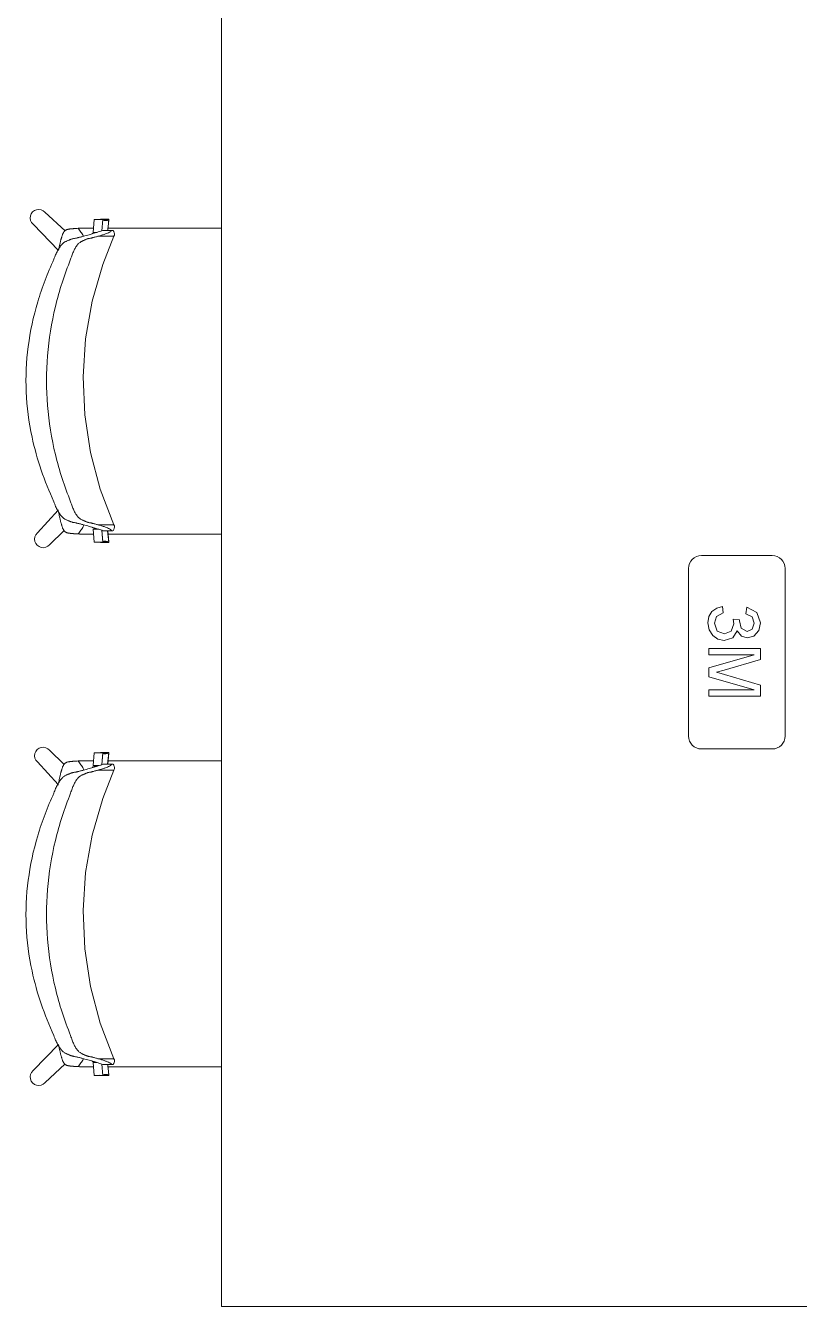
# Model space of a CAD drawing. Header units: millimetres. Extents: x 155927 to 295199, y -4084 to 97293.
# Drawn here: x 190996 to 192197, y 30193 to 32180 of the extents above; entities that cross this region are included whole.
import ezdxf

# ---------------------------------------------------------------- set-up
doc = ezdxf.new("R2010")
doc.units = ezdxf.units.MM
doc.header["$MEASUREMENT"] = 0
doc.layers.add('I-FURN', color=8, linetype='CONTINUOUS', lineweight=9)

msp = doc.modelspace()

# ---------------------------------------------------------------- linework, layer by layer
at = {"layer": 'I-FURN'}
for p, q in [((191299.9, 32192.6), (191299.9, 30192.6)), ((191057.2, 31861.5), (191025.7, 31890.4)), ((191007.5, 31871.7), (191046.9, 31831.1)), ((191100.8, 31859.2), (191102.2, 31879.1)), ((191102.2, 31879.1), (191115.5, 31879.1)), ((191125.2, 31879.5), (191111.9, 31879.5)), ((191115.5, 31879.1), (191114.3, 31861.8)), ((191115.8, 31862.3), (191129.4, 31862.3)), ((191123.2, 31862.3), (191125.2, 31879.5)), ((191123.3, 31862.3), (191125.2, 31878.5)), ((191132.7, 31860.5), (191131.5, 31862.3)), ((191133.5, 31858.4), (191132.7, 31860.5)), ((191106.7, 31859.2), (191100.8, 31859.2)), ((191103.8, 31858.3), (191100.8, 31858.3)), ((191115.6, 31809.2), (191133, 31853.2)), ((191133, 31853.2), (191133.6, 31855)), ((191133.7, 31856.9), (191133.5, 31858.4)), ((191133.6, 31855), (191133.7, 31856.9)), ((191099.1, 31752.5), (191115.6, 31809.2)), ((191088.9, 31694.2), (191099.1, 31752.5)), ((191085.1, 31635.2), (191088.9, 31694.2)), ((191087.7, 31576.1), (191085.1, 31635.2)), ((191096.6, 31517.7), (191087.7, 31576.1)), ((191111.8, 31460.6), (191096.6, 31517.7)), ((191133, 31405.4), (191111.8, 31460.6)), ((191046.4, 31427.9), (191014.2, 31392.7)), ((191133, 31405.4), (191133.6, 31403.6)), ((191133.6, 31403.6), (191133.7, 31401.7)), ((191032.9, 31374.5), (191055.7, 31396.7)), ((191100.8, 31399.4), (191106.7, 31399.4)), ((191102.2, 31378.5), (191100.8, 31398.4)), ((191100.8, 31398.4), (191109.6, 31398.4)), ((191114.2, 31396.8), (191115.5, 31378.5)), ((191114.3, 31396.8), (191115.5, 31379.4)), ((191115.8, 31396.3), (191129.4, 31396.3)), ((191125.2, 31378.2), (191123, 31396.3)), ((191125.2, 31379.1), (191123.2, 31396.3)), ((191132.7, 31398.1), (191131.5, 31396.3)), ((191133.5, 31400.2), (191132.7, 31398.1)), ((191133.7, 31401.7), (191133.5, 31400.2)), ((191115.5, 31378.5), (191102.2, 31378.5)), ((191111.9, 31378.2), (191125.2, 31378.2)), ((192154.9, 31357.6), (192044.9, 31357.6)), ((192024.9, 31337.6), (192024.9, 31077.6)), ((192174.9, 31077.6), (192174.9, 31337.6)), ((192061.3, 31270.8), (192056.6, 31262.9)), ((192068.6, 31276.3), (192061.3, 31270.8)), ((192068.3, 31263.2), (192078.9, 31268.7)), ((192077.7, 31278.8), (192068.6, 31276.3)), ((192078.9, 31268.7), (192077.7, 31278.8)), ((192115.3, 31277.5), (192114.1, 31267.5)), ((192114.1, 31267.5), (192123.5, 31262.6)), ((192131.1, 31269.3), (192115.3, 31277.5)), ((192136.7, 31253.3), (192131.1, 31269.3)), ((192056.6, 31262.9), (192055.1, 31253.2)), ((192055.1, 31253.2), (192056.9, 31242.5)), ((192065.1, 31252.8), (192068.3, 31263.2)), ((192069.5, 31240.6), (192065.1, 31252.8)), ((192095.1, 31252), (192091, 31240.6)), ((192104, 31257.9), (192094, 31259.1)), ((192094, 31259.1), (192095.1, 31252)), ((192103.9, 31256.3), (192104, 31257.9)), ((192106.8, 31244.9), (192103.9, 31256.3)), ((192115.7, 31239.9), (192106.8, 31244.9)), ((192123.5, 31243.5), (192115.7, 31239.9)), ((192123.5, 31262.6), (192126.6, 31253)), ((192126.6, 31253), (192123.5, 31243.5)), ((192133.9, 31241.2), (192136.7, 31253.3)), ((192056.9, 31242.5), (192062.4, 31233.7)), ((192062.4, 31233.7), (192070.6, 31228)), ((192080.6, 31236.1), (192069.5, 31240.6)), ((192070.6, 31228), (192080.4, 31226.1)), ((192080.4, 31226.1), (192093.5, 31229.9)), ((192091, 31240.6), (192080.6, 31236.1)), ((192093.5, 31229.9), (192100.3, 31240.8)), ((192100.3, 31240.8), (192107, 31232.6)), ((192107, 31232.6), (192116.2, 31229.8)), ((192116.2, 31229.8), (192126.4, 31232.8)), ((192126.4, 31232.8), (192133.9, 31241.2)), ((192056.3, 31213.5), (192056.3, 31203.5)), ((192136.7, 31213.5), (192056.3, 31213.5)), ((192136.7, 31196.2), (192136.7, 31213.5)), ((192056.3, 31203.5), (192126.6, 31203.5)), ((192126.6, 31203.5), (192056.3, 31183.3)), ((192080, 31179.8), (192136.7, 31196.2)), ((192056.3, 31183.3), (192056.3, 31169.6)), ((192056.3, 31169.6), (192126.6, 31149.5)), ((192068.2, 31176.5), (192080, 31179.8)), ((192081, 31172.9), (192068.2, 31176.5)), ((192136.7, 31156.7), (192081, 31172.9)), ((192126.6, 31149.5), (192056.3, 31149.5)), ((192056.3, 31149.5), (192056.3, 31139.4)), ((192136.7, 31139.4), (192136.7, 31156.7)), ((192056.3, 31139.4), (192136.7, 31139.4)), ((191055.7, 31033.5), (191032.9, 31055.6)), ((191100.8, 31031.7), (191102.2, 31051.6)), ((191102.2, 31051.6), (191115.5, 31051.6)), ((191125.2, 31051.9), (191111.9, 31051.9)), ((191115.5, 31051.6), (191114.2, 31033.3)), ((191115.5, 31050.7), (191114.3, 31033.3)), ((191123, 31033.8), (191125.2, 31051.9)), ((191123.2, 31033.8), (191125.2, 31051)), ((192044.9, 31057.6), (192154.9, 31057.6)), ((191014.2, 31037.4), (191046.4, 31002.3)), ((191109.6, 31031.7), (191100.8, 31031.7)), ((191106.7, 31030.8), (191100.8, 31030.8)), ((191129.4, 31033.8), (191115.8, 31033.8)), ((191131.5, 31033.8), (191132.6, 31032.3)), ((191132.6, 31032.3), (191133.3, 31030.5)), ((191133.6, 31026.8), (191133, 31024.7)), ((191133.3, 31030.5), (191133.6, 31029.1)), ((191133.6, 31029.1), (191133.6, 31026.8)), ((191115.6, 30980.8), (191133, 31024.7)), ((191099.1, 30924), (191115.6, 30980.8)), ((191088.9, 30865.7), (191099.1, 30924)), ((191085.1, 30806.7), (191088.9, 30865.7)), ((191087.7, 30747.6), (191085.1, 30806.7)), ((191096.6, 30689.2), (191087.7, 30747.6)), ((191111.8, 30632.1), (191096.6, 30689.2)), ((191133, 30576.9), (191111.8, 30632.1)), ((191046.9, 30599.1), (191007.5, 30558.4)), ((191025.7, 30539.7), (191057.2, 30568.7)), ((191100.8, 30571.8), (191103.8, 30571.8)), ((191102.2, 30551), (191100.8, 30570.9)), ((191100.8, 30570.9), (191106.7, 30570.9)), ((191114.3, 30568.3), (191115.5, 30551)), ((191129.4, 30567.8), (191115.8, 30567.8)), ((191125.2, 30550.7), (191123.2, 30567.8)), ((191125.2, 30551.6), (191123.3, 30567.8)), ((191131.5, 30567.8), (191132.6, 30569.4)), ((191132.6, 30569.4), (191133.3, 30571.1)), ((191133.6, 30574.9), (191133, 30576.9)), ((191133.3, 30571.1), (191133.6, 30572.6)), ((191133.6, 30572.6), (191133.6, 30574.9)), ((191115.5, 30551), (191102.2, 30551)), ((191111.9, 30550.7), (191125.2, 30550.7)), ((191299.9, 30192.6), (192899.9, 30192.6))]:
    msp.add_line(p, q, dxfattribs=at)
for centre, radius, start, end in [((191016, 31881.7), 13.1, 41.9662, 229.5824), ((191022.9, 31383), 13.1, 131.9896, 319.6059), ((192044.9, 31337.6), 20, 90, 180), ((192154.9, 31337.6), 20, 0, 90), ((192044.9, 31077.6), 20, 180, 270), ((192154.9, 31077.6), 20, 270, 0), ((191022.9, 31047.1), 13.1, 40.3941, 228.0104), ((191016, 30548.4), 13.1, 130.4176, 318.0338)]:
    msp.add_arc(centre, radius, start, end, dxfattribs=at)
for centre, major_axis, start_param, end_param in [((191106.5, 31896), (0, -17.4), 0.238848, 0.322489), ((191119.8, 31896), (0, -17.4), 6.026179, 6.605675), ((191119.8, 31895), (0, -17.4), 6.026179, 6.605675), ((191106.5, 31361.7), (0, -17.4), 2.819103, 2.902745), ((191119.8, 31362.6), (0, -17.4), 2.819103, 3.398599), ((191119.8, 31361.7), (0, -17.4), 2.819103, 3.398599), ((191106.5, 31068.4), (0, 17.4), 3.380441, 3.464082), ((191119.8, 31068.4), (0, 17.4), 2.884586, 3.464082), ((191119.8, 31067.5), (0, 17.4), 2.884586, 3.464082), ((191106.5, 30534.2), (0, 17.4), 5.960696, 6.044337), ((191119.8, 30535.1), (0, 17.4), 5.960696, 6.540192), ((191119.8, 30534.2), (0, 17.4), 5.960696, 6.540192)]:
    msp.add_ellipse(centre, major_axis=major_axis, ratio=0.978487, start_param=start_param, end_param=end_param, dxfattribs=at)
for points, knots in [([(191039.7, 31817.4), (191040.6, 31820), (191042.4, 31824.7), (191044.9, 31829.8), (191046.9, 31833.4), (191048.5, 31835.9), (191049.9, 31837.7), (191050.8, 31839), (191051.4, 31839.6), (191051.8, 31840.1), (191052.2, 31840.6), (191052.7, 31841.1), (191053.7, 31842.1), (191055.2, 31843.3), (191056.9, 31844.4), (191058.6, 31845.3), (191060.3, 31846.1), (191061.9, 31846.7), (191063.3, 31847.2), (191064.2, 31847.6), (191064.7, 31847.8), (191065.1, 31848), (191065.4, 31848.1), (191065.9, 31848.3), (191066.8, 31848.7), (191068, 31849), (191069.3, 31849.4), (191071, 31849.7), (191072.7, 31850), (191074.4, 31850.3), (191075.7, 31850.6), (191077, 31850.9), (191078.7, 31851.4), (191081.6, 31852.1), (191085.7, 31853.2), (191090.2, 31854.4), (191094.4, 31855.6), (191098.5, 31856.7), (191102.3, 31857.8), (191105.7, 31858.8), (191107.7, 31859.5), (191108.6, 31859.9)], [0, 0, 0, 0, 0.035714, 0.071429, 0.089286, 0.107143, 0.125, 0.133929, 0.138393, 0.142857, 0.147321, 0.151786, 0.160714, 0.178571, 0.196429, 0.214286, 0.232143, 0.25, 0.267857, 0.276786, 0.28125, 0.285714, 0.290179, 0.294643, 0.303571, 0.321429, 0.339286, 0.357143, 0.392857, 0.410714, 0.428571, 0.446429, 0.464286, 0.5, 0.571429, 0.642857, 0.714286, 0.785714, 0.857143, 0.928571, 1, 1, 1, 1]), ([(191046.9, 31831.4), (191047.4, 31833.8), (191048.2, 31837.5), (191049.2, 31842), (191049.8, 31844.4), (191050.2, 31846.3), (191050.7, 31847.9), (191051.1, 31849.5), (191051.6, 31851.1), (191052.1, 31852.8), (191052.7, 31854.6), (191053.3, 31856.3), (191053.9, 31857.6), (191054.4, 31858.6), (191054.8, 31859.3), (191055.3, 31859.9), (191055.9, 31860.8), (191056.8, 31861.8), (191058, 31862.7), (191059.2, 31863.3), (191060.4, 31863.7), (191061.8, 31864.1), (191063, 31864.3), (191063.9, 31864.4), (191064.4, 31864.5), (191064.8, 31864.5), (191065.2, 31864.6), (191065.7, 31864.6), (191066.6, 31864.7), (191067.8, 31864.8), (191069, 31864.9), (191070, 31865), (191070.8, 31865.1), (191071.7, 31865.1), (191072.8, 31865.2), (191074.7, 31865.3), (191076.4, 31865.4), (191077.4, 31865.5)], [0, 0, 0, 0, 0.125, 0.1875, 0.21875, 0.25, 0.28125, 0.3125, 0.34375, 0.375, 0.40625, 0.4375, 0.46875, 0.484375, 0.5, 0.515625, 0.53125, 0.5625, 0.59375, 0.625, 0.65625, 0.6875, 0.71875, 0.734375, 0.742188, 0.75, 0.757812, 0.765625, 0.78125, 0.8125, 0.84375, 0.859375, 0.875, 0.890625, 0.90625, 0.9375, 1, 1, 1, 1]), ([(191085.8, 31852.8), (191085.6, 31853.2), (191084.4, 31855.5), (191081.9, 31859.8), (191079, 31863.6), (191077.4, 31865.5)], [0.93933321, 0.93933321, 0.93933321, 0.93933321, 0.94444444, 0.97222222, 1, 1, 1, 1]), ([(191122.9, 31865.7), (191123.6, 31865.7), (191126.8, 31865.7), (191132.7, 31865.7), (191140.5, 31865.7), (191148.2, 31865.7), (191158.3, 31865.7), (191170.7, 31865.7), (191182.9, 31865.7), (191192.8, 31865.7), (191200.4, 31865.7), (191208, 31865.7), (191218.1, 31865.7), (191230.5, 31865.7), (191245.4, 31865.7), (191260.5, 31865.7), (191275.7, 31865.7), (191288.7, 31865.7), (191296.8, 31865.7), (191299.8, 31865.7)], [-0.8977274, -0.8977274, -0.8977274, -0.8977274, -0.8928571, -0.875, -0.8571429, -0.8392857, -0.8214286, -0.7857143, -0.75, -0.7321429, -0.7142857, -0.6964286, -0.6785714, -0.6428571, -0.6071429, -0.5714286, -0.5357143, -0.5, -0.4781841, -0.4781841, -0.4781841, -0.4781841]), ([(191129.8, 31862.3), (191130.1, 31862.3), (191130.9, 31862.3), (191131.5, 31862.3), (191131.4, 31862.3), (191130.8, 31862.3), (191130, 31862.3), (191129.4, 31862.3)], [0.4171888, 0.4171888, 0.4171888, 0.4171888, 0.5, 0.625, 0.75, 0.875, 1, 1, 1, 1]), ([(191108.1, 31853.2), (191106.5, 31852.7), (191104.2, 31852.1), (191101.4, 31851.3), (191099.8, 31850.9), (191098.6, 31850.6), (191097.4, 31850.3), (191095.9, 31850), (191094.5, 31849.8), (191093, 31849.5), (191091.8, 31849.2), (191090.8, 31848.8), (191090, 31848.5), (191089.6, 31848.3), (191089.2, 31848.1), (191088.9, 31848), (191088.4, 31847.8), (191087.5, 31847.4), (191086.2, 31846.8), (191084.6, 31846.1), (191082.9, 31845.3), (191081.2, 31844.3), (191079.5, 31843.1), (191078.1, 31841.9), (191077.2, 31841), (191076.6, 31840.4), (191076.3, 31839.9), (191075.9, 31839.4), (191075.4, 31838.8), (191074.5, 31837.5), (191073.3, 31835.7), (191071.9, 31833.2), (191070.1, 31829.6), (191068, 31824.6), (191066.4, 31819.9), (191065.7, 31817.4)], [0, 0, 0, 0, 0.125, 0.1875, 0.21875, 0.25, 0.28125, 0.3125, 0.375, 0.40625, 0.4375, 0.46875, 0.484375, 0.492188, 0.5, 0.507812, 0.515625, 0.53125, 0.5625, 0.59375, 0.625, 0.65625, 0.6875, 0.71875, 0.734375, 0.742188, 0.75, 0.757812, 0.765625, 0.78125, 0.8125, 0.84375, 0.875, 0.9375, 1, 1, 1, 1]), ([(191108.1, 31853.2), (191111.1, 31853.2), (191116.5, 31853.2), (191122.9, 31853.2), (191127.6, 31853.2), (191130.3, 31853.2), (191131.7, 31853.2), (191132.2, 31853.2), (191132.4, 31853.2)], [0, 0, 0, 0, 0.1111111, 0.2222222, 0.3333333, 0.4444444, 0.5, 0.5555556, 0.5555556, 0.5555556, 0.5555556]), ([(191039.7, 31441.2), (191032.2, 31457.2), (191019, 31490.1), (191003.2, 31547), (190994.7, 31611.5), (190997.9, 31682.5), (191010.4, 31740.3), (191025.5, 31785), (191034.7, 31806.7), (191039.7, 31817.4)], [-1, -1, -1, -1, -0.863636, -0.727273, -0.545455, -0.363636, -0.181818, -0.090909, 0, 0, 0, 0]), ([(191065.7, 31817.4), (191060.9, 31805.5), (191052.1, 31781.3), (191038, 31731.7), (191027.7, 31668), (191027.7, 31590.5), (191038, 31526.8), (191052.1, 31477.3), (191060.9, 31453.1), (191065.7, 31441.2)], [-1, -1, -1, -1, -0.9, -0.8, -0.6, -0.4, -0.2, -0.1, 0, 0, 0, 0]), ([(191108.6, 31398.7), (191106.7, 31399.4), (191103.5, 31400.5), (191098.5, 31401.9), (191094.4, 31403), (191090.2, 31404.2), (191085.7, 31405.4), (191081.6, 31406.5), (191078.3, 31407.3), (191076.1, 31407.9), (191074.4, 31408.3), (191072.7, 31408.6), (191071, 31408.9), (191069.3, 31409.2), (191068, 31409.6), (191066.8, 31409.9), (191065.9, 31410.2), (191065.4, 31410.4), (191065.1, 31410.6), (191064.7, 31410.8), (191064.2, 31411), (191063.3, 31411.3), (191061.9, 31411.9), (191060.3, 31412.5), (191058.6, 31413.3), (191056.9, 31414.2), (191055.2, 31415.3), (191053.7, 31416.5), (191052.7, 31417.4), (191052.2, 31418), (191051.8, 31418.5), (191051.4, 31419), (191050.8, 31419.6), (191049.9, 31420.8), (191048.5, 31422.7), (191046.9, 31425.2), (191044.9, 31428.8), (191042.4, 31433.9), (191040.6, 31438.6), (191039.7, 31441.2)], [0, 0, 0, 0, 0.142857, 0.214286, 0.285714, 0.357143, 0.428571, 0.5, 0.535714, 0.571429, 0.589286, 0.607143, 0.642857, 0.660714, 0.678571, 0.696429, 0.705357, 0.709821, 0.714286, 0.71875, 0.723214, 0.732143, 0.75, 0.767857, 0.785714, 0.803571, 0.821429, 0.839286, 0.848214, 0.852679, 0.857143, 0.861607, 0.866071, 0.875, 0.892857, 0.910714, 0.928571, 0.964286, 1, 1, 1, 1]), ([(191077.4, 31391.2), (191076.4, 31391.3), (191074.7, 31391.4), (191072.8, 31391.5), (191071.7, 31391.6), (191070.8, 31391.6), (191070, 31391.7), (191069, 31391.7), (191067.8, 31391.8), (191066.6, 31392), (191065.7, 31392), (191065.2, 31392.1), (191064.8, 31392.2), (191064.4, 31392.2), (191063.9, 31392.3), (191063, 31392.4), (191061.8, 31392.6), (191060.4, 31392.9), (191059.2, 31393.4), (191058, 31394), (191056.8, 31394.9), (191055.9, 31395.9), (191055.3, 31396.8), (191054.8, 31397.4), (191054.4, 31398.1), (191053.9, 31399.1), (191053.3, 31400.4), (191052.7, 31402.1), (191052.1, 31403.9), (191051.6, 31405.6), (191051.1, 31407.2), (191050.7, 31408.8), (191050.2, 31410.4), (191049.8, 31412.3), (191049.2, 31414.7), (191048.2, 31419.2), (191047.4, 31422.9), (191046.9, 31425.3)], [0, 0, 0, 0, 0.0625, 0.09375, 0.109375, 0.125, 0.140625, 0.15625, 0.1875, 0.21875, 0.234375, 0.242188, 0.25, 0.257812, 0.265625, 0.28125, 0.3125, 0.34375, 0.375, 0.40625, 0.4375, 0.46875, 0.484375, 0.5, 0.515625, 0.53125, 0.5625, 0.59375, 0.625, 0.65625, 0.6875, 0.71875, 0.75, 0.78125, 0.8125, 0.875, 1, 1, 1, 1]), ([(191065.7, 31441.2), (191066.4, 31438.7), (191068, 31434), (191070.1, 31429), (191071.9, 31425.4), (191073.3, 31422.9), (191074.5, 31421), (191075.4, 31419.8), (191075.9, 31419.2), (191076.3, 31418.7), (191076.6, 31418.2), (191077.2, 31417.6), (191078.1, 31416.7), (191079.5, 31415.5), (191081.2, 31414.3), (191082.9, 31413.3), (191084.6, 31412.5), (191086.2, 31411.8), (191087.5, 31411.2), (191088.4, 31410.8), (191088.9, 31410.6), (191089.2, 31410.5), (191089.6, 31410.3), (191090, 31410.1), (191090.8, 31409.8), (191091.8, 31409.4), (191093, 31409.1), (191094.5, 31408.8), (191095.9, 31408.6), (191097.4, 31408.3), (191098.6, 31408), (191099.8, 31407.7), (191101.4, 31407.3), (191104.2, 31406.5), (191106.5, 31405.9), (191108.1, 31405.4)], [0, 0, 0, 0, 0.0625, 0.125, 0.15625, 0.1875, 0.21875, 0.234375, 0.242188, 0.25, 0.257812, 0.265625, 0.28125, 0.3125, 0.34375, 0.375, 0.40625, 0.4375, 0.46875, 0.484375, 0.492188, 0.5, 0.507812, 0.515625, 0.53125, 0.5625, 0.59375, 0.625, 0.6875, 0.71875, 0.75, 0.78125, 0.8125, 0.875, 1, 1, 1, 1]), ([(191077.4, 31391.2), (191079, 31393.1), (191081.9, 31396.9), (191084.7, 31401.6), (191086, 31404.4), (191086.4, 31405.2)], [0, 0, 0, 0, 0.02777778, 0.05555556, 0.06696683, 0.06696683, 0.06696683, 0.06696683]), ([(191132.4, 31405.4), (191132.1, 31405.4), (191131.5, 31405.4), (191129.5, 31405.4), (191125.6, 31405.4), (191118.4, 31405.4), (191111.9, 31405.4), (191108.1, 31405.4)], [0.4444444, 0.4444444, 0.4444444, 0.4444444, 0.5138889, 0.5833333, 0.7222222, 0.8611111, 1, 1, 1, 1]), ([(191299.8, 31391), (191296.7, 31391), (191288.7, 31391), (191278.2, 31391), (191268.3, 31391), (191260.7, 31391), (191253.1, 31391), (191243.1, 31391), (191230.7, 31391), (191218.2, 31391), (191208.1, 31391), (191200.4, 31391), (191192.8, 31391), (191182.7, 31391), (191170.2, 31391), (191155.1, 31391), (191139.7, 31391), (191129, 31391), (191123.4, 31391), (191122.9, 31391)], [-0.5222179, -0.5222179, -0.5222179, -0.5222179, -0.5, -0.4642857, -0.4464286, -0.4285714, -0.4107143, -0.3928571, -0.3571429, -0.3214286, -0.3035714, -0.2857143, -0.2678571, -0.25, -0.2142857, -0.1785714, -0.1428571, -0.1071429, -0.103964, -0.103964, -0.103964, -0.103964]), ([(191129.4, 31396.3), (191130, 31396.3), (191130.8, 31396.3), (191131.4, 31396.3), (191131.5, 31396.3), (191130.9, 31396.3), (191130.1, 31396.3), (191129.8, 31396.3)], [0, 0, 0, 0, 0.125, 0.25, 0.375, 0.5, 0.5837817, 0.5837817, 0.5837817, 0.5837817]), ([(191039.7, 30989), (191040.6, 30991.5), (191042.4, 30996.2), (191044.9, 31001.3), (191046.9, 31004.9), (191048.5, 31007.4), (191049.9, 31009.3), (191050.8, 31010.5), (191051.4, 31011.1), (191051.8, 31011.6), (191052.2, 31012.1), (191052.7, 31012.7), (191053.7, 31013.6), (191055.2, 31014.8), (191056.9, 31015.9), (191058.6, 31016.8), (191060.3, 31017.6), (191061.9, 31018.3), (191063.3, 31018.8), (191064.2, 31019.1), (191064.7, 31019.4), (191065.1, 31019.5), (191065.4, 31019.7), (191065.9, 31019.9), (191066.8, 31020.2), (191068, 31020.6), (191069.3, 31020.9), (191071, 31021.2), (191072.7, 31021.5), (191074.4, 31021.8), (191075.7, 31022.1), (191077, 31022.5), (191078.7, 31022.9), (191081.6, 31023.7), (191085.7, 31024.7), (191090.2, 31025.9), (191094.4, 31027.1), (191098.5, 31028.2), (191102.3, 31029.3), (191105.7, 31030.4), (191107.7, 31031), (191108.6, 31031.4)], [0, 0, 0, 0, 0.035714, 0.071429, 0.089286, 0.107143, 0.125, 0.133929, 0.138393, 0.142857, 0.147321, 0.151786, 0.160714, 0.178571, 0.196429, 0.214286, 0.232143, 0.25, 0.267857, 0.276786, 0.28125, 0.285714, 0.290179, 0.294643, 0.303571, 0.321429, 0.339286, 0.357143, 0.392857, 0.410714, 0.428571, 0.446429, 0.464286, 0.5, 0.571429, 0.642857, 0.714286, 0.785714, 0.857143, 0.928571, 1, 1, 1, 1]), ([(191046.9, 31004.9), (191047.4, 31007.2), (191048.2, 31011), (191049.2, 31015.4), (191049.8, 31017.9), (191050.2, 31019.7), (191050.7, 31021.4), (191051.1, 31022.9), (191051.6, 31024.5), (191052.1, 31026.2), (191052.7, 31028), (191053.3, 31029.7), (191053.9, 31031), (191054.4, 31032), (191054.8, 31032.7), (191055.3, 31033.4), (191055.9, 31034.2), (191056.8, 31035.2), (191058, 31036.1), (191059.2, 31036.7), (191060.4, 31037.2), (191061.8, 31037.5), (191063, 31037.7), (191063.9, 31037.8), (191064.4, 31037.9), (191064.8, 31038), (191065.2, 31038), (191065.7, 31038.1), (191066.6, 31038.2), (191067.8, 31038.3), (191069, 31038.4), (191070, 31038.4), (191070.8, 31038.5), (191071.7, 31038.6), (191072.8, 31038.6), (191074.7, 31038.7), (191076.4, 31038.8), (191077.4, 31038.9)], [0, 0, 0, 0, 0.125, 0.1875, 0.21875, 0.25, 0.28125, 0.3125, 0.34375, 0.375, 0.40625, 0.4375, 0.46875, 0.484375, 0.5, 0.515625, 0.53125, 0.5625, 0.59375, 0.625, 0.65625, 0.6875, 0.71875, 0.734375, 0.742188, 0.75, 0.757812, 0.765625, 0.78125, 0.8125, 0.84375, 0.859375, 0.875, 0.890625, 0.90625, 0.9375, 1, 1, 1, 1]), ([(191086.4, 31024.9), (191086, 31025.7), (191084.7, 31028.5), (191081.9, 31033.2), (191079, 31037), (191077.4, 31038.9)], [0.93303317, 0.93303317, 0.93303317, 0.93303317, 0.94444444, 0.97222222, 1, 1, 1, 1]), ([(191122.9, 31039.1), (191123.4, 31039.1), (191128.9, 31039.1), (191139.7, 31039.1), (191155.1, 31039.1), (191170.2, 31039.1), (191182.7, 31039.1), (191192.8, 31039.1), (191200.4, 31039.1), (191208.1, 31039.1), (191218.2, 31039.1), (191230.7, 31039.1), (191243.1, 31039.1), (191253.1, 31039.1), (191260.7, 31039.1), (191268.3, 31039.1), (191278.2, 31039.1), (191288.7, 31039.1), (191296.7, 31039.1), (191299.8, 31039.1)], [-0.896036, -0.896036, -0.896036, -0.896036, -0.8928571, -0.8571429, -0.8214286, -0.7857143, -0.75, -0.7321429, -0.7142857, -0.6964286, -0.6785714, -0.6428571, -0.6071429, -0.5892857, -0.5714286, -0.5535714, -0.5357143, -0.5, -0.4777821, -0.4777821, -0.4777821, -0.4777821]), ([(191129.8, 31033.8), (191130.1, 31033.8), (191130.9, 31033.8), (191131.5, 31033.8), (191131.4, 31033.8), (191130.8, 31033.8), (191130, 31033.8), (191129.4, 31033.8)], [0.4162183, 0.4162183, 0.4162183, 0.4162183, 0.5, 0.625, 0.75, 0.875, 1, 1, 1, 1]), ([(191108.1, 31024.7), (191106.5, 31024.3), (191104.2, 31023.6), (191101.4, 31022.8), (191099.8, 31022.4), (191098.6, 31022.1), (191097.4, 31021.8), (191095.9, 31021.5), (191094.5, 31021.3), (191093, 31021), (191091.8, 31020.7), (191090.8, 31020.3), (191090, 31020), (191089.6, 31019.8), (191089.2, 31019.7), (191088.9, 31019.5), (191088.4, 31019.3), (191087.5, 31018.9), (191086.2, 31018.4), (191084.6, 31017.6), (191082.9, 31016.8), (191081.2, 31015.8), (191079.5, 31014.7), (191078.1, 31013.5), (191077.2, 31012.5), (191076.6, 31011.9), (191076.3, 31011.4), (191075.9, 31010.9), (191075.4, 31010.3), (191074.5, 31009.1), (191073.3, 31007.2), (191071.9, 31004.7), (191070.1, 31001.2), (191068, 30996.1), (191066.4, 30991.4), (191065.7, 30989)], [0, 0, 0, 0, 0.125, 0.1875, 0.21875, 0.25, 0.28125, 0.3125, 0.375, 0.40625, 0.4375, 0.46875, 0.484375, 0.492188, 0.5, 0.507812, 0.515625, 0.53125, 0.5625, 0.59375, 0.625, 0.65625, 0.6875, 0.71875, 0.734375, 0.742188, 0.75, 0.757812, 0.765625, 0.78125, 0.8125, 0.84375, 0.875, 0.9375, 1, 1, 1, 1]), ([(191108.1, 31024.7), (191111.1, 31024.7), (191116.5, 31024.7), (191122.9, 31024.7), (191127.6, 31024.7), (191130.3, 31024.7), (191131.7, 31024.7), (191132.2, 31024.7), (191132.4, 31024.7)], [0, 0, 0, 0, 0.1111111, 0.2222222, 0.3333333, 0.4444444, 0.5, 0.5555556, 0.5555556, 0.5555556, 0.5555556]), ([(191039.7, 30612.7), (191032.2, 30628.8), (191019, 30661.6), (191003.2, 30718.5), (190994.7, 30783), (190997.9, 30854), (191010.4, 30911.8), (191025.5, 30956.5), (191034.7, 30978.2), (191039.7, 30989)], [-1, -1, -1, -1, -0.863636, -0.727273, -0.545455, -0.363636, -0.181818, -0.090909, 0, 0, 0, 0]), ([(191065.7, 30989), (191060.9, 30977), (191052.1, 30952.9), (191038, 30903.3), (191027.7, 30839.6), (191027.7, 30762.1), (191038, 30698.4), (191052.1, 30648.8), (191060.9, 30624.6), (191065.7, 30612.7)], [-1, -1, -1, -1, -0.9, -0.8, -0.6, -0.4, -0.2, -0.1, 0, 0, 0, 0]), ([(191108.6, 30570.3), (191106.7, 30570.9), (191103.5, 30572), (191098.5, 30573.4), (191094.4, 30574.6), (191090.2, 30575.7), (191085.7, 30576.9), (191081.6, 30578), (191078.3, 30578.9), (191076.1, 30579.4), (191074.4, 30579.8), (191072.7, 30580.1), (191071, 30580.4), (191069.3, 30580.8), (191068, 30581.1), (191066.8, 30581.5), (191065.9, 30581.8), (191065.4, 30582), (191065.1, 30582.1), (191064.7, 30582.3), (191064.2, 30582.5), (191063.3, 30582.9), (191061.9, 30583.4), (191060.3, 30584.1), (191058.6, 30584.8), (191056.9, 30585.7), (191055.2, 30586.9), (191053.7, 30588), (191052.7, 30589), (191052.2, 30589.6), (191051.8, 30590), (191051.4, 30590.5), (191050.8, 30591.2), (191049.9, 30592.4), (191048.5, 30594.2), (191046.9, 30596.7), (191044.9, 30600.3), (191042.4, 30605.4), (191040.6, 30610.2), (191039.7, 30612.7)], [0, 0, 0, 0, 0.142857, 0.214286, 0.285714, 0.357143, 0.428571, 0.5, 0.535714, 0.571429, 0.589286, 0.607143, 0.642857, 0.660714, 0.678571, 0.696429, 0.705357, 0.709821, 0.714286, 0.71875, 0.723214, 0.732143, 0.75, 0.767857, 0.785714, 0.803571, 0.821429, 0.839286, 0.848214, 0.852679, 0.857143, 0.861607, 0.866071, 0.875, 0.892857, 0.910714, 0.928571, 0.964286, 1, 1, 1, 1]), ([(191065.7, 30612.7), (191066.4, 30610.2), (191068, 30605.5), (191070.1, 30600.5), (191071.9, 30596.9), (191073.3, 30594.4), (191074.5, 30592.6), (191075.4, 30591.4), (191075.9, 30590.7), (191076.3, 30590.2), (191076.6, 30589.7), (191077.2, 30589.2), (191078.1, 30588.2), (191079.5, 30587), (191081.2, 30585.8), (191082.9, 30584.8), (191084.6, 30584), (191086.2, 30583.3), (191087.5, 30582.7), (191088.4, 30582.4), (191088.9, 30582.1), (191089.2, 30582), (191089.6, 30581.8), (191090, 30581.6), (191090.8, 30581.3), (191091.8, 30581), (191093, 30580.6), (191094.5, 30580.3), (191095.9, 30580.1), (191097.4, 30579.8), (191098.6, 30579.6), (191099.8, 30579.2), (191101.4, 30578.8), (191104.2, 30578), (191106.5, 30577.4), (191108.1, 30576.9)], [0, 0, 0, 0, 0.0625, 0.125, 0.15625, 0.1875, 0.21875, 0.234375, 0.242188, 0.25, 0.257812, 0.265625, 0.28125, 0.3125, 0.34375, 0.375, 0.40625, 0.4375, 0.46875, 0.484375, 0.492188, 0.5, 0.507812, 0.515625, 0.53125, 0.5625, 0.59375, 0.625, 0.6875, 0.71875, 0.75, 0.78125, 0.8125, 0.875, 1, 1, 1, 1]), ([(191077.4, 30564.6), (191076.4, 30564.7), (191074.7, 30564.8), (191072.8, 30564.9), (191071.7, 30565), (191070.8, 30565), (191070, 30565.1), (191069, 30565.2), (191067.8, 30565.3), (191066.6, 30565.4), (191065.7, 30565.5), (191065.2, 30565.5), (191064.8, 30565.6), (191064.4, 30565.6), (191063.9, 30565.7), (191063, 30565.8), (191061.8, 30566), (191060.4, 30566.4), (191059.2, 30566.8), (191058, 30567.4), (191056.8, 30568.3), (191055.9, 30569.3), (191055.3, 30570.2), (191054.8, 30570.9), (191054.4, 30571.5), (191053.9, 30572.5), (191053.3, 30573.8), (191052.7, 30575.5), (191052.1, 30577.3), (191051.6, 30579), (191051.1, 30580.6), (191050.7, 30582.2), (191050.2, 30583.9), (191049.8, 30585.7), (191049.2, 30588.2), (191048.2, 30592.6), (191047.4, 30596.3), (191046.9, 30598.7)], [0, 0, 0, 0, 0.0625, 0.09375, 0.109375, 0.125, 0.140625, 0.15625, 0.1875, 0.21875, 0.234375, 0.242188, 0.25, 0.257812, 0.265625, 0.28125, 0.3125, 0.34375, 0.375, 0.40625, 0.4375, 0.46875, 0.484375, 0.5, 0.515625, 0.53125, 0.5625, 0.59375, 0.625, 0.65625, 0.6875, 0.71875, 0.75, 0.78125, 0.8125, 0.875, 1, 1, 1, 1]), ([(191077.4, 30564.6), (191079, 30566.5), (191081.9, 30570.3), (191084.4, 30574.6), (191085.6, 30576.9), (191085.8, 30577.3)], [0, 0, 0, 0, 0.02777778, 0.05555556, 0.06066679, 0.06066679, 0.06066679, 0.06066679]), ([(191130.6, 30576.9), (191130.4, 30576.9), (191129, 30576.9), (191125.6, 30576.9), (191118.4, 30576.9), (191111.9, 30576.9), (191108.1, 30576.9)], [0.5555556, 0.5555556, 0.5555556, 0.5555556, 0.5833333, 0.7222222, 0.8611111, 1, 1, 1, 1]), ([(191129.4, 30567.8), (191130, 30567.8), (191130.8, 30567.8), (191131.4, 30567.8), (191131.5, 30567.8), (191130.9, 30567.8), (191130.1, 30567.8), (191129.8, 30567.8)], [0, 0, 0, 0, 0.125, 0.25, 0.375, 0.5, 0.5828112, 0.5828112, 0.5828112, 0.5828112]), ([(191132.4, 30576.9), (191132.1, 30576.9), (191131.7, 30576.9), (191131.1, 30576.9), (191130.9, 30576.9)], [0.44444444, 0.44444444, 0.44444444, 0.44444444, 0.51388889, 0.54131261, 0.54131261, 0.54131261, 0.54131261]), ([(191299.8, 30564.4), (191296.8, 30564.4), (191288.7, 30564.4), (191275.7, 30564.4), (191260.5, 30564.4), (191245.4, 30564.4), (191230.5, 30564.4), (191218.1, 30564.4), (191208, 30564.4), (191200.4, 30564.4), (191192.8, 30564.4), (191182.9, 30564.4), (191170.7, 30564.4), (191158.3, 30564.4), (191148.2, 30564.4), (191140.5, 30564.4), (191132.7, 30564.4), (191126.8, 30564.4), (191123.6, 30564.4), (191122.9, 30564.4)], [-0.5218159, -0.5218159, -0.5218159, -0.5218159, -0.5, -0.4642857, -0.4285714, -0.3928571, -0.3571429, -0.3214286, -0.3035714, -0.2857143, -0.2678571, -0.25, -0.2142857, -0.1785714, -0.1607143, -0.1428571, -0.125, -0.1071429, -0.1022726, -0.1022726, -0.1022726, -0.1022726])]:
    msp.add_open_spline(points, degree=3, knots=knots, dxfattribs=at)
for points in [[(191077.4, 31865.5), (191078.1, 31865.5), (191079.4, 31865.6), (191080.6, 31865.6), (191081.3, 31865.7)], [(191081.3, 31865.7), (191087.4, 31865.7), (191093.8, 31865.7), (191100.3, 31865.7)], [(191129.4, 31862.3), (191129.2, 31861.9), (191128.5, 31861), (191126.4, 31859.5), (191123.1, 31858), (191118.9, 31856.5), (191113.9, 31854.8), (191110.1, 31853.7), (191108.1, 31853.2)], [(191108.6, 31859.9), (191109.9, 31860.3), (191112.4, 31861.1), (191114.7, 31861.9), (191115.8, 31862.3)], [(191100, 31858.1), (191099.8, 31857.7), (191099.5, 31857.4), (191099.2, 31857)], [(191046.2, 31428.9), (191046.4, 31427.7), (191046.6, 31426.5), (191046.9, 31425.3)], [(191046.9, 31425.3), (191046.6, 31426.5), (191046.4, 31427.7), (191046.2, 31428.9)], [(191108.1, 31405.4), (191110.1, 31404.9), (191113.9, 31403.8), (191118.9, 31402.1), (191123.1, 31400.6), (191126.4, 31399.1), (191128.5, 31397.6), (191129.2, 31396.7), (191129.4, 31396.3)], [(191081.3, 31391), (191080.6, 31391), (191079.4, 31391.1), (191078.1, 31391.2), (191077.4, 31391.2)], [(191100.2, 31391), (191093.7, 31391), (191087.4, 31391), (191081.3, 31391)], [(191099.2, 31401.6), (191099.5, 31401.2), (191099.8, 31400.8), (191100, 31400.5)], [(191115.8, 31396.3), (191114.7, 31396.7), (191112.4, 31397.5), (191109.9, 31398.3), (191108.6, 31398.7)], [(191077.4, 31038.9), (191078.1, 31038.9), (191079.4, 31039), (191080.6, 31039.1), (191081.3, 31039.1)], [(191081.3, 31039.1), (191087.4, 31039.1), (191093.7, 31039.1), (191100.2, 31039.1)], [(191100, 31029.6), (191099.8, 31029.3), (191099.5, 31028.9), (191099.2, 31028.5)], [(191129.4, 31033.8), (191129.2, 31033.4), (191128.5, 31032.5), (191126.4, 31031), (191123.1, 31029.5), (191118.9, 31028), (191113.9, 31026.3), (191110.1, 31025.2), (191108.1, 31024.7)], [(191108.6, 31031.4), (191109.9, 31031.8), (191112.4, 31032.6), (191114.7, 31033.4), (191115.8, 31033.8)], [(191046.2, 31001.3), (191046.4, 31002.5), (191046.6, 31003.7), (191046.9, 31004.9)], [(191046.9, 31004.9), (191046.6, 31003.6), (191046.4, 31002.4), (191046.2, 31001.2)], [(191099.2, 30573.2), (191099.5, 30572.8), (191099.8, 30572.4), (191100, 30572)], [(191108.1, 30576.9), (191110.1, 30576.4), (191113.9, 30575.3), (191118.9, 30573.7), (191123.1, 30572.1), (191126.4, 30570.7), (191128.5, 30569.2), (191129.2, 30568.3), (191129.4, 30567.8)], [(191115.8, 30567.8), (191114.7, 30568.2), (191112.4, 30569), (191109.9, 30569.9), (191108.6, 30570.3)], [(191081.3, 30564.4), (191080.6, 30564.5), (191079.4, 30564.5), (191078.1, 30564.6), (191077.4, 30564.6)], [(191100.3, 30564.4), (191093.8, 30564.4), (191087.4, 30564.4), (191081.3, 30564.4)]]:
    msp.add_open_spline(points, degree=3, dxfattribs=at)

doc.saveas('drawing.dxf')
